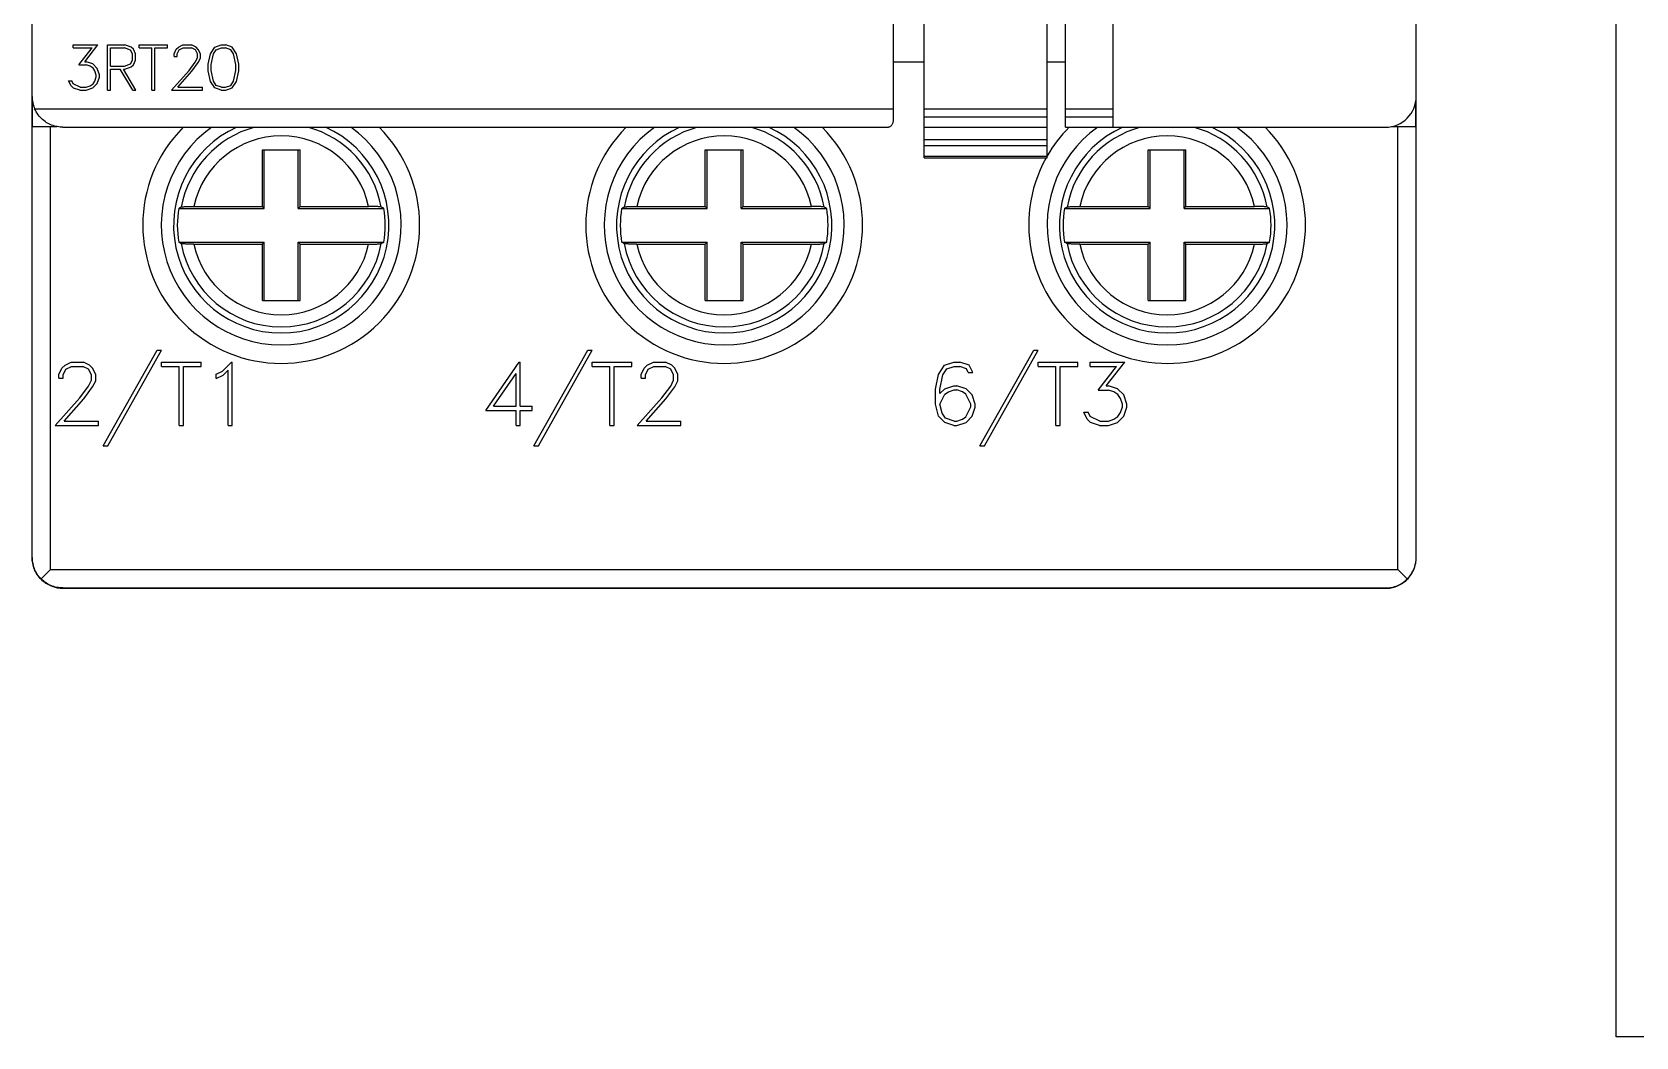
# Model space of a CAD drawing. Header units: millimetres. Extents: x -72 to 2978, y -1067 to 2817.
# Drawn here: x 170.3 to 222.4, y 1926.7 to 1959.4 of the extents above; entities that cross this region are included whole.
import ezdxf

# ---------------------------------------------------------------- set-up
doc = ezdxf.new("R2010")
doc.units = ezdxf.units.MM
doc.layers.add('10000_FRONT', color=7, linetype='Continuous')

msp = doc.modelspace()

# ---------------------------------------------------------------- linework, layer by layer
for p, q in [((221.762, 1926.743), (221.762, 2039.843)), ((244.262, 1926.743), (221.762, 1926.743))]:
    msp.add_line(p, q)
at = {"layer": '10000_FRONT', "color": 7, "linetype": 'Continuous', "lineweight": 25}
for p, q in [((199.262, 1955.318), (199.262, 2012.318)), ((198.262, 1956.518), (198.262, 2011.118)), ((170.262, 1956.338), (170.262, 2010.318)), ((203.262, 1955.318), (203.262, 1971.818)), ((203.862, 1956.318), (203.862, 1971.218)), ((205.412, 1956.318), (205.412, 1970.018)), ((215.262, 1957.318), (215.262, 1961.121)), ((171.595, 1958.991), (172.403, 1958.991)), ((171.595, 1958.893), (171.595, 1958.991)), ((171.972, 1958.443), (172.403, 1958.991)), ((172.709, 1958.991), (173.273, 1958.991)), ((172.709, 1957.521), (172.709, 1958.991)), ((173.484, 1958.92), (173.273, 1958.991)), ((173.558, 1958.849), (173.484, 1958.92)), ((173.744, 1958.991), (174.665, 1958.991)), ((173.744, 1958.893), (173.744, 1958.991)), ((174.665, 1958.893), (174.665, 1958.991)), ((174.95, 1958.85), (175.023, 1958.921)), ((175.023, 1958.921), (175.167, 1958.991)), ((175.167, 1958.991), (175.449, 1958.991)), ((175.592, 1958.92), (175.449, 1958.991)), ((175.664, 1958.848), (175.592, 1958.92)), ((176.058, 1958.707), (176.2, 1958.92)), ((176.2, 1958.92), (176.414, 1958.991)), ((176.414, 1958.991), (176.556, 1958.991)), ((176.769, 1958.92), (176.556, 1958.991)), ((176.913, 1958.707), (176.769, 1958.92)), ((170.262, 1958.428), (170.262, 1958.428)), ((171.595, 1958.893), (172.211, 1958.893)), ((171.786, 1958.343), (172.211, 1958.893)), ((171.972, 1958.443), (172.025, 1958.443)), ((172.236, 1958.373), (172.025, 1958.443)), ((172.807, 1958.893), (173.269, 1958.893)), ((172.807, 1958.305), (172.807, 1958.893)), ((173.465, 1958.826), (173.269, 1958.893)), ((173.53, 1958.698), (173.465, 1958.826)), ((173.465, 1958.372), (173.53, 1958.5)), ((173.53, 1958.5), (173.53, 1958.698)), ((173.628, 1958.706), (173.558, 1958.849)), ((173.558, 1958.349), (173.628, 1958.492)), ((173.628, 1958.492), (173.628, 1958.706)), ((173.744, 1958.893), (174.156, 1958.893)), ((174.156, 1957.521), (174.156, 1958.893)), ((174.254, 1958.893), (174.665, 1958.893)), ((174.254, 1957.521), (174.254, 1958.893)), ((174.881, 1958.706), (174.95, 1958.85)), ((174.881, 1958.618), (174.881, 1958.706)), ((174.881, 1958.618), (174.98, 1958.618)), ((174.98, 1958.699), (175.045, 1958.828)), ((174.98, 1958.618), (174.98, 1958.699)), ((175.045, 1958.828), (175.174, 1958.893)), ((175.174, 1958.893), (175.44, 1958.893)), ((175.365, 1958.164), (175.569, 1958.436)), ((175.571, 1958.828), (175.44, 1958.893)), ((175.457, 1958.142), (175.664, 1958.419)), ((175.569, 1958.436), (175.635, 1958.57)), ((175.635, 1958.699), (175.571, 1958.828)), ((175.635, 1958.57), (175.635, 1958.699)), ((175.735, 1958.705), (175.664, 1958.848)), ((175.664, 1958.419), (175.735, 1958.559)), ((175.735, 1958.559), (175.735, 1958.705)), ((175.989, 1958.361), (176.058, 1958.707)), ((176.087, 1958.358), (176.156, 1958.697)), ((176.156, 1958.697), (176.248, 1958.836)), ((176.248, 1958.836), (176.418, 1958.893)), ((176.418, 1958.893), (176.552, 1958.893)), ((176.721, 1958.836), (176.552, 1958.893)), ((176.814, 1958.697), (176.721, 1958.836)), ((176.883, 1958.358), (176.814, 1958.697)), ((176.981, 1958.361), (176.913, 1958.707)), ((198.262, 1958.438), (199.262, 1958.438)), ((203.262, 1958.438), (203.862, 1958.438)), ((171.786, 1958.343), (172.021, 1958.343)), ((172.152, 1958.298), (172.021, 1958.343)), ((172.244, 1958.238), (172.152, 1958.298)), ((172.38, 1958.229), (172.236, 1958.373)), ((172.305, 1958.145), (172.244, 1958.238)), ((172.35, 1958.014), (172.305, 1958.145)), ((172.305, 1957.817), (172.35, 1957.95)), ((172.35, 1957.95), (172.35, 1958.014)), ((172.45, 1958.018), (172.38, 1958.229)), ((172.38, 1957.734), (172.45, 1957.945)), ((172.45, 1957.945), (172.45, 1958.018)), ((172.807, 1958.305), (173.269, 1958.305)), ((172.807, 1958.207), (173.124, 1958.207)), ((172.807, 1957.521), (172.807, 1958.207)), ((173.534, 1957.521), (173.124, 1958.207)), ((173.64, 1957.521), (173.23, 1958.207)), ((173.23, 1958.207), (173.273, 1958.207)), ((173.269, 1958.305), (173.465, 1958.372)), ((173.273, 1958.207), (173.484, 1958.278)), ((173.484, 1958.278), (173.558, 1958.349)), ((174.792, 1957.521), (175.365, 1958.164)), ((175, 1957.619), (175.457, 1958.142)), ((175.989, 1958.151), (175.989, 1958.361)), ((176.058, 1957.805), (175.989, 1958.151)), ((176.087, 1958.156), (176.087, 1958.358)), ((176.156, 1957.817), (176.087, 1958.156)), ((176.814, 1957.817), (176.883, 1958.156)), ((176.883, 1958.156), (176.883, 1958.358)), ((176.913, 1957.805), (176.981, 1958.151)), ((176.981, 1958.151), (176.981, 1958.361)), ((171.529, 1957.663), (171.449, 1957.825)), ((171.449, 1957.825), (171.552, 1957.825)), ((171.604, 1957.591), (171.529, 1957.663)), ((171.599, 1957.729), (171.552, 1957.825)), ((171.821, 1957.619), (171.599, 1957.729)), ((171.815, 1957.521), (171.604, 1957.591)), ((171.815, 1957.521), (172.025, 1957.521)), ((171.821, 1957.619), (172.021, 1957.619)), ((172.021, 1957.619), (172.152, 1957.665)), ((172.025, 1957.521), (172.236, 1957.592)), ((172.152, 1957.665), (172.244, 1957.725)), ((172.236, 1957.592), (172.38, 1957.734)), ((172.244, 1957.725), (172.305, 1957.817)), ((172.709, 1957.521), (172.807, 1957.521)), ((173.534, 1957.521), (173.64, 1957.521)), ((174.156, 1957.521), (174.254, 1957.521)), ((174.792, 1957.521), (175.803, 1957.521)), ((175, 1957.619), (175.803, 1957.619)), ((175.803, 1957.521), (175.803, 1957.619)), ((176.2, 1957.592), (176.058, 1957.805)), ((176.248, 1957.678), (176.156, 1957.817)), ((176.414, 1957.521), (176.2, 1957.592)), ((176.418, 1957.621), (176.248, 1957.678)), ((176.414, 1957.521), (176.556, 1957.521)), ((176.418, 1957.621), (176.552, 1957.621)), ((176.552, 1957.621), (176.721, 1957.678)), ((176.556, 1957.521), (176.769, 1957.592)), ((176.721, 1957.678), (176.814, 1957.817)), ((176.769, 1957.592), (176.913, 1957.805)), ((170.272, 1956.338), (170.272, 1957.177)), ((170.369, 1956.868), (170.346, 1956.918)), ((170.346, 1956.918), (198.262, 1956.918)), ((170.396, 1956.818), (170.369, 1956.868)), ((199.262, 1956.918), (203.262, 1956.918)), ((203.862, 1956.918), (205.412, 1956.918)), ((215.252, 1956.338), (215.252, 1957.177)), ((215.262, 1956.338), (215.262, 1957.31)), ((170.262, 1956.338), (170.862, 1956.338)), ((170.262, 1942.338), (170.262, 1956.338)), ((170.426, 1956.77), (170.396, 1956.818)), ((170.458, 1956.723), (170.426, 1956.77)), ((170.493, 1956.679), (170.458, 1956.723)), ((170.529, 1956.638), (170.493, 1956.679)), ((170.567, 1956.599), (170.529, 1956.638)), ((170.606, 1956.564), (170.567, 1956.599)), ((170.645, 1956.531), (170.606, 1956.564)), ((170.684, 1956.502), (170.645, 1956.531)), ((170.724, 1956.475), (170.684, 1956.502)), ((170.766, 1956.45), (170.724, 1956.475)), ((170.809, 1956.427), (170.766, 1956.45)), ((170.853, 1956.406), (170.809, 1956.427)), ((170.898, 1956.387), (170.853, 1956.406)), ((170.862, 1956.338), (171.064, 1956.338)), ((170.862, 1941.938), (170.862, 1956.338)), ((170.944, 1956.37), (170.898, 1956.387)), ((170.99, 1956.356), (170.944, 1956.37)), ((171.036, 1956.344), (170.99, 1956.356)), ((171.082, 1956.335), (171.036, 1956.344)), ((171.128, 1956.327), (171.082, 1956.335)), ((171.173, 1956.322), (171.128, 1956.327)), ((171.218, 1956.319), (171.173, 1956.322)), ((171.262, 1956.318), (171.218, 1956.319)), ((171.262, 1956.318), (198.062, 1956.318)), ((198.062, 1956.318), (198.08, 1956.319)), ((198.08, 1956.319), (198.099, 1956.321)), ((198.099, 1956.321), (198.117, 1956.326)), ((198.117, 1956.326), (198.135, 1956.332)), ((198.135, 1956.332), (198.153, 1956.34)), ((198.153, 1956.34), (198.17, 1956.349)), ((198.17, 1956.349), (198.186, 1956.361)), ((198.186, 1956.361), (198.201, 1956.374)), ((198.201, 1956.374), (198.215, 1956.39)), ((198.215, 1956.39), (198.228, 1956.407)), ((198.228, 1956.407), (198.239, 1956.425)), ((198.239, 1956.425), (198.249, 1956.446)), ((198.249, 1956.446), (198.256, 1956.468)), ((198.256, 1956.468), (198.261, 1956.492)), ((198.261, 1956.492), (198.262, 1956.518)), ((199.262, 1956.654), (203.262, 1956.654)), ((199.262, 1956.318), (203.262, 1956.318)), ((203.862, 1956.654), (205.412, 1956.654)), ((203.862, 1956.318), (205.412, 1956.318)), ((205.412, 1956.318), (214.262, 1956.318)), ((214.461, 1956.338), (215.262, 1956.338)), ((214.662, 1941.938), (214.662, 1956.338)), ((215.262, 1942.338), (215.262, 1956.338)), ((199.262, 1955.918), (203.262, 1955.918)), ((177.749, 1955.578), (178.975, 1955.578)), ((177.749, 1953.741), (177.749, 1955.578)), ((177.812, 1953.678), (177.812, 1955.578)), ((178.912, 1953.678), (178.912, 1955.578)), ((178.975, 1953.741), (178.975, 1955.578)), ((192.149, 1955.578), (193.375, 1955.578)), ((192.149, 1953.741), (192.149, 1955.578)), ((192.212, 1953.678), (192.212, 1955.578)), ((193.312, 1953.678), (193.312, 1955.578)), ((193.375, 1953.741), (193.375, 1955.578)), ((199.262, 1955.718), (203.262, 1955.718)), ((199.262, 1955.372), (203.262, 1955.372)), ((199.262, 1955.318), (203.262, 1955.318)), ((206.549, 1955.578), (207.775, 1955.578)), ((206.549, 1953.741), (206.549, 1955.578)), ((206.612, 1953.678), (206.612, 1955.578)), ((207.712, 1953.678), (207.712, 1955.578)), ((207.775, 1953.741), (207.775, 1955.578)), ((175.065, 1953.697), (175.077, 1953.703)), ((175.077, 1953.703), (175.088, 1953.709)), ((175.088, 1953.709), (175.1, 1953.716)), ((175.1, 1953.716), (175.112, 1953.722)), ((175.112, 1953.722), (175.116, 1953.723)), ((175.116, 1953.723), (175.123, 1953.725)), ((175.123, 1953.725), (175.133, 1953.727)), ((175.133, 1953.727), (175.144, 1953.728)), ((175.144, 1953.728), (175.158, 1953.73)), ((175.158, 1953.73), (175.174, 1953.731)), ((175.174, 1953.731), (175.193, 1953.732)), ((175.193, 1953.732), (175.213, 1953.734)), ((175.213, 1953.734), (175.234, 1953.735)), ((175.234, 1953.735), (175.258, 1953.736)), ((175.258, 1953.736), (175.283, 1953.737)), ((175.283, 1953.737), (175.311, 1953.738)), ((175.311, 1953.738), (175.339, 1953.739)), ((175.339, 1953.739), (175.367, 1953.739)), ((175.367, 1953.739), (175.396, 1953.74)), ((175.396, 1953.74), (175.427, 1953.74)), ((175.427, 1953.74), (175.459, 1953.741)), ((175.459, 1953.741), (175.491, 1953.741)), ((175.491, 1953.741), (175.522, 1953.741)), ((175.522, 1953.741), (177.749, 1953.741)), ((177.812, 1953.678), (177.749, 1953.741)), ((178.912, 1953.678), (178.975, 1953.741)), ((178.975, 1953.741), (181.203, 1953.741)), ((181.228, 1953.741), (181.203, 1953.741)), ((181.254, 1953.741), (181.228, 1953.741)), ((181.281, 1953.741), (181.254, 1953.741)), ((181.307, 1953.74), (181.281, 1953.741)), ((181.332, 1953.74), (181.307, 1953.74)), ((181.356, 1953.739), (181.332, 1953.74)), ((181.379, 1953.739), (181.356, 1953.739)), ((181.403, 1953.738), (181.379, 1953.739)), ((181.426, 1953.738), (181.403, 1953.738)), ((181.448, 1953.737), (181.426, 1953.738)), ((181.469, 1953.736), (181.448, 1953.737)), ((181.488, 1953.735), (181.469, 1953.736)), ((181.506, 1953.734), (181.488, 1953.735)), ((181.523, 1953.733), (181.506, 1953.734)), ((181.539, 1953.732), (181.523, 1953.733)), ((181.554, 1953.731), (181.539, 1953.732)), ((181.568, 1953.73), (181.554, 1953.731)), ((181.579, 1953.728), (181.568, 1953.73)), ((181.589, 1953.727), (181.579, 1953.728)), ((181.597, 1953.726), (181.589, 1953.727)), ((181.604, 1953.725), (181.597, 1953.726)), ((181.609, 1953.723), (181.604, 1953.725)), ((181.613, 1953.722), (181.609, 1953.723)), ((181.625, 1953.716), (181.613, 1953.722)), ((181.636, 1953.709), (181.625, 1953.716)), ((181.648, 1953.703), (181.636, 1953.709)), ((181.659, 1953.697), (181.648, 1953.703)), ((189.465, 1953.697), (189.477, 1953.703)), ((189.477, 1953.703), (189.488, 1953.709)), ((189.488, 1953.709), (189.5, 1953.716)), ((189.5, 1953.716), (189.512, 1953.722)), ((189.512, 1953.722), (189.516, 1953.723)), ((189.516, 1953.723), (189.523, 1953.725)), ((189.523, 1953.725), (189.533, 1953.727)), ((189.533, 1953.727), (189.544, 1953.728)), ((189.544, 1953.728), (189.558, 1953.73)), ((189.558, 1953.73), (189.574, 1953.731)), ((189.574, 1953.731), (189.593, 1953.732)), ((189.593, 1953.732), (189.613, 1953.734)), ((189.613, 1953.734), (189.634, 1953.735)), ((189.634, 1953.735), (189.658, 1953.736)), ((189.658, 1953.736), (189.683, 1953.737)), ((189.683, 1953.737), (189.711, 1953.738)), ((189.711, 1953.738), (189.739, 1953.739)), ((189.739, 1953.739), (189.767, 1953.739)), ((189.767, 1953.739), (189.796, 1953.74)), ((189.796, 1953.74), (189.827, 1953.74)), ((189.827, 1953.74), (189.859, 1953.741)), ((189.859, 1953.741), (189.891, 1953.741)), ((189.891, 1953.741), (189.922, 1953.741)), ((189.922, 1953.741), (192.149, 1953.741)), ((192.212, 1953.678), (192.149, 1953.741)), ((193.312, 1953.678), (193.375, 1953.741)), ((193.375, 1953.741), (195.603, 1953.741)), ((195.628, 1953.741), (195.603, 1953.741)), ((195.654, 1953.741), (195.628, 1953.741)), ((195.681, 1953.741), (195.654, 1953.741)), ((195.707, 1953.74), (195.681, 1953.741)), ((195.732, 1953.74), (195.707, 1953.74)), ((195.756, 1953.739), (195.732, 1953.74)), ((195.779, 1953.739), (195.756, 1953.739)), ((195.803, 1953.738), (195.779, 1953.739)), ((195.826, 1953.738), (195.803, 1953.738)), ((195.848, 1953.737), (195.826, 1953.738)), ((195.869, 1953.736), (195.848, 1953.737)), ((195.888, 1953.735), (195.869, 1953.736)), ((195.906, 1953.734), (195.888, 1953.735)), ((195.923, 1953.733), (195.906, 1953.734)), ((195.939, 1953.732), (195.923, 1953.733)), ((195.954, 1953.731), (195.939, 1953.732)), ((195.967, 1953.73), (195.954, 1953.731)), ((195.979, 1953.728), (195.967, 1953.73)), ((195.989, 1953.727), (195.979, 1953.728)), ((195.997, 1953.726), (195.989, 1953.727)), ((196.004, 1953.725), (195.997, 1953.726)), ((196.009, 1953.723), (196.004, 1953.725)), ((196.013, 1953.722), (196.009, 1953.723)), ((196.025, 1953.716), (196.013, 1953.722)), ((196.036, 1953.709), (196.025, 1953.716)), ((196.048, 1953.703), (196.036, 1953.709)), ((196.059, 1953.697), (196.048, 1953.703)), ((203.865, 1953.697), (203.877, 1953.703)), ((203.877, 1953.703), (203.888, 1953.709)), ((203.888, 1953.709), (203.9, 1953.716)), ((203.9, 1953.716), (203.912, 1953.722)), ((203.912, 1953.722), (203.916, 1953.723)), ((203.916, 1953.723), (203.923, 1953.725)), ((203.923, 1953.725), (203.933, 1953.727)), ((203.933, 1953.727), (203.944, 1953.728)), ((203.944, 1953.728), (203.958, 1953.73)), ((203.958, 1953.73), (203.974, 1953.731)), ((203.974, 1953.731), (203.993, 1953.732)), ((203.993, 1953.732), (204.013, 1953.734)), ((204.013, 1953.734), (204.034, 1953.735)), ((204.034, 1953.735), (204.058, 1953.736)), ((204.058, 1953.736), (204.083, 1953.737)), ((204.083, 1953.737), (204.111, 1953.738)), ((204.111, 1953.738), (204.139, 1953.739)), ((204.139, 1953.739), (204.167, 1953.739)), ((204.167, 1953.739), (204.196, 1953.74)), ((204.196, 1953.74), (204.227, 1953.74)), ((204.227, 1953.74), (204.259, 1953.741)), ((204.259, 1953.741), (204.291, 1953.741)), ((204.291, 1953.741), (204.322, 1953.741)), ((204.322, 1953.741), (206.549, 1953.741)), ((206.612, 1953.678), (206.549, 1953.741)), ((207.712, 1953.678), (207.775, 1953.741)), ((207.775, 1953.741), (210.003, 1953.741)), ((210.028, 1953.741), (210.003, 1953.741)), ((210.054, 1953.741), (210.028, 1953.741)), ((210.081, 1953.741), (210.054, 1953.741)), ((210.107, 1953.74), (210.081, 1953.741)), ((210.132, 1953.74), (210.107, 1953.74)), ((210.156, 1953.739), (210.132, 1953.74)), ((210.179, 1953.739), (210.156, 1953.739)), ((210.203, 1953.738), (210.179, 1953.739)), ((210.226, 1953.738), (210.203, 1953.738)), ((210.248, 1953.737), (210.226, 1953.738)), ((210.269, 1953.736), (210.248, 1953.737)), ((210.288, 1953.735), (210.269, 1953.736)), ((210.306, 1953.734), (210.288, 1953.735)), ((210.323, 1953.733), (210.306, 1953.734)), ((210.339, 1953.732), (210.323, 1953.733)), ((210.354, 1953.731), (210.339, 1953.732)), ((210.368, 1953.73), (210.354, 1953.731)), ((210.379, 1953.728), (210.368, 1953.73)), ((210.389, 1953.727), (210.379, 1953.728)), ((210.397, 1953.726), (210.389, 1953.727)), ((210.404, 1953.725), (210.397, 1953.726)), ((210.409, 1953.723), (210.404, 1953.725)), ((210.413, 1953.722), (210.409, 1953.723)), ((210.425, 1953.716), (210.413, 1953.722)), ((210.436, 1953.709), (210.425, 1953.716)), ((210.448, 1953.703), (210.436, 1953.709)), ((210.459, 1953.697), (210.448, 1953.703)), ((175.03, 1953.678), (175.042, 1953.684)), ((175.03, 1953.678), (177.812, 1953.678)), ((175.042, 1953.684), (175.053, 1953.691)), ((175.053, 1953.691), (175.065, 1953.697)), ((178.912, 1953.678), (181.695, 1953.678)), ((181.671, 1953.691), (181.659, 1953.697)), ((181.683, 1953.684), (181.671, 1953.691)), ((181.695, 1953.678), (181.683, 1953.684)), ((189.43, 1953.678), (189.442, 1953.684)), ((189.43, 1953.678), (192.212, 1953.678)), ((189.442, 1953.684), (189.453, 1953.691)), ((189.453, 1953.691), (189.465, 1953.697)), ((193.312, 1953.678), (196.095, 1953.678)), ((196.071, 1953.691), (196.059, 1953.697)), ((196.083, 1953.684), (196.071, 1953.691)), ((196.095, 1953.678), (196.083, 1953.684)), ((203.83, 1953.678), (203.842, 1953.684)), ((203.83, 1953.678), (206.612, 1953.678)), ((203.842, 1953.684), (203.853, 1953.691)), ((203.853, 1953.691), (203.865, 1953.697)), ((207.712, 1953.678), (210.495, 1953.678)), ((210.471, 1953.691), (210.459, 1953.697)), ((210.483, 1953.684), (210.471, 1953.691)), ((210.495, 1953.678), (210.483, 1953.684)), ((175.042, 1952.572), (175.03, 1952.578)), ((175.03, 1952.578), (177.812, 1952.578)), ((175.053, 1952.565), (175.042, 1952.572)), ((175.065, 1952.559), (175.053, 1952.565)), ((175.077, 1952.553), (175.065, 1952.559)), ((175.088, 1952.547), (175.077, 1952.553)), ((175.1, 1952.54), (175.088, 1952.547)), ((175.112, 1952.534), (175.1, 1952.54)), ((175.115, 1952.533), (175.112, 1952.534)), ((175.12, 1952.532), (175.115, 1952.533)), ((175.127, 1952.53), (175.12, 1952.532)), ((175.136, 1952.529), (175.127, 1952.53)), ((175.145, 1952.528), (175.136, 1952.529)), ((175.157, 1952.526), (175.145, 1952.528)), ((175.17, 1952.525), (175.157, 1952.526)), ((175.185, 1952.524), (175.17, 1952.525)), ((175.201, 1952.523), (175.185, 1952.524)), ((175.219, 1952.522), (175.201, 1952.523)), ((175.236, 1952.521), (175.219, 1952.522)), ((175.256, 1952.52), (175.236, 1952.521)), ((175.276, 1952.519), (175.256, 1952.52)), ((175.299, 1952.518), (175.276, 1952.519)), ((175.322, 1952.518), (175.299, 1952.518)), ((175.345, 1952.517), (175.322, 1952.518)), ((175.368, 1952.517), (175.345, 1952.517)), ((175.392, 1952.516), (175.368, 1952.517)), ((175.417, 1952.516), (175.392, 1952.516)), ((175.444, 1952.516), (175.417, 1952.516)), ((175.47, 1952.515), (175.444, 1952.516)), ((175.496, 1952.515), (175.47, 1952.515)), ((175.522, 1952.515), (175.496, 1952.515)), ((175.522, 1952.515), (177.749, 1952.515)), ((177.749, 1952.515), (177.812, 1952.578)), ((177.749, 1950.678), (177.749, 1952.515)), ((177.812, 1950.678), (177.812, 1952.578)), ((178.975, 1952.515), (178.912, 1952.578)), ((178.912, 1952.578), (181.695, 1952.578)), ((178.912, 1950.678), (178.912, 1952.578)), ((178.975, 1952.515), (181.203, 1952.515)), ((178.975, 1950.678), (178.975, 1952.515)), ((181.203, 1952.515), (181.234, 1952.515)), ((181.234, 1952.515), (181.265, 1952.515)), ((181.265, 1952.515), (181.297, 1952.516)), ((181.297, 1952.516), (181.328, 1952.516)), ((181.328, 1952.516), (181.358, 1952.517)), ((181.358, 1952.517), (181.386, 1952.517)), ((181.386, 1952.517), (181.414, 1952.518)), ((181.414, 1952.518), (181.441, 1952.519)), ((181.441, 1952.519), (181.467, 1952.52)), ((181.467, 1952.52), (181.49, 1952.521)), ((181.49, 1952.521), (181.511, 1952.522)), ((181.511, 1952.522), (181.532, 1952.524)), ((181.532, 1952.524), (181.55, 1952.525)), ((181.55, 1952.525), (181.567, 1952.526)), ((181.567, 1952.526), (181.581, 1952.528)), ((181.581, 1952.528), (181.592, 1952.529)), ((181.592, 1952.529), (181.601, 1952.531)), ((181.601, 1952.531), (181.608, 1952.533)), ((181.608, 1952.533), (181.613, 1952.534)), ((181.613, 1952.534), (181.625, 1952.54)), ((181.625, 1952.54), (181.636, 1952.547)), ((181.636, 1952.547), (181.648, 1952.553)), ((181.648, 1952.553), (181.659, 1952.559)), ((181.659, 1952.559), (181.671, 1952.565)), ((181.671, 1952.565), (181.683, 1952.572)), ((181.683, 1952.572), (181.695, 1952.578)), ((189.442, 1952.572), (189.43, 1952.578)), ((189.43, 1952.578), (192.212, 1952.578)), ((189.453, 1952.565), (189.442, 1952.572)), ((189.465, 1952.559), (189.453, 1952.565)), ((189.477, 1952.553), (189.465, 1952.559)), ((189.488, 1952.547), (189.477, 1952.553)), ((189.5, 1952.54), (189.488, 1952.547)), ((189.512, 1952.534), (189.5, 1952.54)), ((189.515, 1952.533), (189.512, 1952.534)), ((189.52, 1952.532), (189.515, 1952.533)), ((189.527, 1952.53), (189.52, 1952.532)), ((189.536, 1952.529), (189.527, 1952.53)), ((189.545, 1952.528), (189.536, 1952.529)), ((189.557, 1952.526), (189.545, 1952.528)), ((189.57, 1952.525), (189.557, 1952.526)), ((189.585, 1952.524), (189.57, 1952.525)), ((189.601, 1952.523), (189.585, 1952.524)), ((189.619, 1952.522), (189.601, 1952.523)), ((189.636, 1952.521), (189.619, 1952.522)), ((189.656, 1952.52), (189.636, 1952.521)), ((189.676, 1952.519), (189.656, 1952.52)), ((189.699, 1952.518), (189.676, 1952.519)), ((189.722, 1952.518), (189.699, 1952.518)), ((189.745, 1952.517), (189.722, 1952.518)), ((189.768, 1952.517), (189.745, 1952.517)), ((189.792, 1952.516), (189.768, 1952.517)), ((189.817, 1952.516), (189.792, 1952.516)), ((189.844, 1952.516), (189.817, 1952.516)), ((189.87, 1952.515), (189.844, 1952.516)), ((189.896, 1952.515), (189.87, 1952.515)), ((189.922, 1952.515), (189.896, 1952.515)), ((189.922, 1952.515), (192.149, 1952.515)), ((192.149, 1952.515), (192.212, 1952.578)), ((192.149, 1950.678), (192.149, 1952.515)), ((192.212, 1950.678), (192.212, 1952.578)), ((193.375, 1952.515), (193.312, 1952.578)), ((193.312, 1952.578), (196.095, 1952.578)), ((193.312, 1950.678), (193.312, 1952.578)), ((193.375, 1952.515), (195.603, 1952.515)), ((193.375, 1950.678), (193.375, 1952.515)), ((195.603, 1952.515), (195.634, 1952.515)), ((195.634, 1952.515), (195.665, 1952.515)), ((195.665, 1952.515), (195.697, 1952.516)), ((195.697, 1952.516), (195.728, 1952.516)), ((195.728, 1952.516), (195.758, 1952.517)), ((195.758, 1952.517), (195.786, 1952.517)), ((195.786, 1952.517), (195.814, 1952.518)), ((195.814, 1952.518), (195.841, 1952.519)), ((195.841, 1952.519), (195.867, 1952.52)), ((195.867, 1952.52), (195.89, 1952.521)), ((195.89, 1952.521), (195.911, 1952.522)), ((195.911, 1952.522), (195.932, 1952.524)), ((195.932, 1952.524), (195.95, 1952.525)), ((195.95, 1952.525), (195.967, 1952.526)), ((195.967, 1952.526), (195.981, 1952.528)), ((195.981, 1952.528), (195.992, 1952.529)), ((195.992, 1952.529), (196.001, 1952.531)), ((196.001, 1952.531), (196.008, 1952.533)), ((196.008, 1952.533), (196.013, 1952.534)), ((196.013, 1952.534), (196.025, 1952.54)), ((196.025, 1952.54), (196.036, 1952.547)), ((196.036, 1952.547), (196.048, 1952.553)), ((196.048, 1952.553), (196.059, 1952.559)), ((196.059, 1952.559), (196.071, 1952.565)), ((196.071, 1952.565), (196.083, 1952.572)), ((196.083, 1952.572), (196.095, 1952.578)), ((203.842, 1952.572), (203.83, 1952.578)), ((203.83, 1952.578), (206.612, 1952.578)), ((203.853, 1952.565), (203.842, 1952.572)), ((203.865, 1952.559), (203.853, 1952.565)), ((203.877, 1952.553), (203.865, 1952.559)), ((203.888, 1952.547), (203.877, 1952.553)), ((203.9, 1952.54), (203.888, 1952.547)), ((203.912, 1952.534), (203.9, 1952.54)), ((203.915, 1952.533), (203.912, 1952.534)), ((203.92, 1952.532), (203.915, 1952.533)), ((203.927, 1952.53), (203.92, 1952.532)), ((203.936, 1952.529), (203.927, 1952.53)), ((203.945, 1952.528), (203.936, 1952.529)), ((203.957, 1952.526), (203.945, 1952.528)), ((203.97, 1952.525), (203.957, 1952.526)), ((203.985, 1952.524), (203.97, 1952.525)), ((204.001, 1952.523), (203.985, 1952.524)), ((204.019, 1952.522), (204.001, 1952.523)), ((204.036, 1952.521), (204.019, 1952.522)), ((204.056, 1952.52), (204.036, 1952.521)), ((204.076, 1952.519), (204.056, 1952.52)), ((204.099, 1952.518), (204.076, 1952.519)), ((204.122, 1952.518), (204.099, 1952.518)), ((204.145, 1952.517), (204.122, 1952.518)), ((204.168, 1952.517), (204.145, 1952.517)), ((204.192, 1952.516), (204.168, 1952.517)), ((204.217, 1952.516), (204.192, 1952.516)), ((204.244, 1952.516), (204.217, 1952.516)), ((204.27, 1952.515), (204.244, 1952.516)), ((204.296, 1952.515), (204.27, 1952.515)), ((204.322, 1952.515), (204.296, 1952.515)), ((204.322, 1952.515), (206.549, 1952.515)), ((206.549, 1952.515), (206.612, 1952.578)), ((206.549, 1950.678), (206.549, 1952.515)), ((206.612, 1950.678), (206.612, 1952.578)), ((207.775, 1952.515), (207.712, 1952.578)), ((207.712, 1952.578), (210.495, 1952.578)), ((207.712, 1950.678), (207.712, 1952.578)), ((207.775, 1952.515), (210.003, 1952.515)), ((207.775, 1950.678), (207.775, 1952.515)), ((210.003, 1952.515), (210.034, 1952.515)), ((210.034, 1952.515), (210.065, 1952.515)), ((210.065, 1952.515), (210.097, 1952.516)), ((210.097, 1952.516), (210.128, 1952.516)), ((210.128, 1952.516), (210.158, 1952.517)), ((210.158, 1952.517), (210.186, 1952.517)), ((210.186, 1952.517), (210.214, 1952.518)), ((210.214, 1952.518), (210.241, 1952.519)), ((210.241, 1952.519), (210.267, 1952.52)), ((210.267, 1952.52), (210.29, 1952.521)), ((210.29, 1952.521), (210.311, 1952.522)), ((210.311, 1952.522), (210.332, 1952.524)), ((210.332, 1952.524), (210.35, 1952.525)), ((210.35, 1952.525), (210.367, 1952.526)), ((210.367, 1952.526), (210.381, 1952.528)), ((210.381, 1952.528), (210.392, 1952.529)), ((210.392, 1952.529), (210.401, 1952.531)), ((210.401, 1952.531), (210.408, 1952.533)), ((210.408, 1952.533), (210.413, 1952.534)), ((210.413, 1952.534), (210.425, 1952.54)), ((210.425, 1952.54), (210.436, 1952.547)), ((210.436, 1952.547), (210.448, 1952.553)), ((210.448, 1952.553), (210.459, 1952.559)), ((210.459, 1952.559), (210.471, 1952.565)), ((210.471, 1952.565), (210.483, 1952.572)), ((210.483, 1952.572), (210.495, 1952.578)), ((177.749, 1950.678), (178.975, 1950.678)), ((192.149, 1950.678), (193.375, 1950.678)), ((206.549, 1950.678), (207.775, 1950.678)), ((172.572, 1945.956), (174.326, 1949.072)), ((172.721, 1945.956), (174.474, 1949.072)), ((174.326, 1949.072), (174.474, 1949.072)), ((186.572, 1945.956), (188.326, 1949.072)), ((186.721, 1945.956), (188.474, 1949.072)), ((188.326, 1949.072), (188.474, 1949.072)), ((201.072, 1945.956), (202.826, 1949.072)), ((201.221, 1945.956), (202.974, 1949.072)), ((202.826, 1949.072), (202.974, 1949.072)), ((171.231, 1948.483), (171.333, 1948.583)), ((171.333, 1948.583), (171.534, 1948.68)), ((171.364, 1948.452), (171.545, 1948.543)), ((171.534, 1948.68), (171.929, 1948.68)), ((171.545, 1948.543), (171.917, 1948.543)), ((172.099, 1948.452), (171.917, 1948.543)), ((172.129, 1948.581), (171.929, 1948.68)), ((172.231, 1948.481), (172.129, 1948.581)), ((174.469, 1948.68), (175.758, 1948.68)), ((174.469, 1948.543), (174.469, 1948.68)), ((174.469, 1948.543), (175.045, 1948.543)), ((175.045, 1946.622), (175.045, 1948.543)), ((175.182, 1948.543), (175.758, 1948.543)), ((175.182, 1946.622), (175.182, 1948.543)), ((175.758, 1948.543), (175.758, 1948.68)), ((176.448, 1948.39), (176.74, 1948.68)), ((176.74, 1948.68), (176.769, 1948.68)), ((176.769, 1946.622), (176.769, 1948.68)), ((185.012, 1947.112), (186.101, 1948.68)), ((186.101, 1948.68), (186.134, 1948.68)), ((186.134, 1947.249), (186.134, 1948.68)), ((188.469, 1948.68), (189.758, 1948.68)), ((188.469, 1948.543), (188.469, 1948.68)), ((188.469, 1948.543), (189.045, 1948.543)), ((189.045, 1946.622), (189.045, 1948.543)), ((189.182, 1948.543), (189.758, 1948.543)), ((189.182, 1946.622), (189.182, 1948.543)), ((189.758, 1948.543), (189.758, 1948.68)), ((190.158, 1948.483), (190.26, 1948.583)), ((190.26, 1948.583), (190.461, 1948.68)), ((190.29, 1948.452), (190.471, 1948.543)), ((190.461, 1948.68), (190.856, 1948.68)), ((190.471, 1948.543), (190.844, 1948.543)), ((191.026, 1948.452), (190.844, 1948.543)), ((191.055, 1948.581), (190.856, 1948.68)), ((191.157, 1948.481), (191.055, 1948.581)), ((199.728, 1948.283), (199.929, 1948.581)), ((199.929, 1948.581), (200.228, 1948.68)), ((199.998, 1948.461), (200.234, 1948.541)), ((200.228, 1948.68), (200.427, 1948.68)), ((200.234, 1948.541), (200.42, 1948.541)), ((200.637, 1948.466), (200.42, 1948.541)), ((200.728, 1948.581), (200.427, 1948.68)), ((200.843, 1948.348), (200.728, 1948.581)), ((202.969, 1948.68), (204.258, 1948.68)), ((202.969, 1948.543), (202.969, 1948.68)), ((202.969, 1948.543), (203.545, 1948.543)), ((203.545, 1946.622), (203.545, 1948.543)), ((203.682, 1948.543), (204.258, 1948.543)), ((203.682, 1946.622), (203.682, 1948.543)), ((204.258, 1948.543), (204.258, 1948.68)), ((204.655, 1948.68), (205.786, 1948.68)), ((204.655, 1948.543), (204.655, 1948.68)), ((204.655, 1948.543), (205.517, 1948.543)), ((204.922, 1947.773), (205.517, 1948.543)), ((205.183, 1947.913), (205.786, 1948.68)), ((171.133, 1948.282), (171.231, 1948.483)), ((171.133, 1948.158), (171.133, 1948.282)), ((171.133, 1948.158), (171.273, 1948.158)), ((171.273, 1948.271), (171.364, 1948.452)), ((171.273, 1948.158), (171.273, 1948.271)), ((172.097, 1947.903), (172.189, 1948.09)), ((172.189, 1948.271), (172.099, 1948.452)), ((172.189, 1948.09), (172.189, 1948.271)), ((172.33, 1948.28), (172.231, 1948.481)), ((172.231, 1947.879), (172.33, 1948.076)), ((172.33, 1948.076), (172.33, 1948.28)), ((176.248, 1948.288), (176.448, 1948.39)), ((176.248, 1948.144), (176.248, 1948.288)), ((176.248, 1948.144), (176.475, 1948.256)), ((176.475, 1948.256), (176.632, 1948.414)), ((176.632, 1946.622), (176.632, 1948.414)), ((185.261, 1947.249), (185.997, 1948.308)), ((185.997, 1947.249), (185.997, 1948.308)), ((190.06, 1948.282), (190.158, 1948.483)), ((190.06, 1948.158), (190.06, 1948.282)), ((190.06, 1948.158), (190.199, 1948.158)), ((190.199, 1948.271), (190.29, 1948.452)), ((190.199, 1948.158), (190.199, 1948.271)), ((191.023, 1947.903), (191.116, 1948.09)), ((191.116, 1948.271), (191.026, 1948.452)), ((191.116, 1948.09), (191.116, 1948.271)), ((191.256, 1948.28), (191.157, 1948.481)), ((191.157, 1947.879), (191.256, 1948.076)), ((191.256, 1948.076), (191.256, 1948.28)), ((199.633, 1947.799), (199.728, 1948.283)), ((199.773, 1947.792), (199.869, 1948.267)), ((199.869, 1948.267), (199.998, 1948.461)), ((200.697, 1948.348), (200.637, 1948.466)), ((200.697, 1948.348), (200.843, 1948.348)), ((171.01, 1946.622), (171.811, 1947.522)), ((171.301, 1946.759), (171.94, 1947.492)), ((171.811, 1947.522), (172.097, 1947.903)), ((171.94, 1947.492), (172.231, 1947.879)), ((189.937, 1946.622), (190.738, 1947.522)), ((190.227, 1946.759), (190.867, 1947.492)), ((190.738, 1947.522), (191.023, 1947.903)), ((190.867, 1947.492), (191.157, 1947.879)), ((199.633, 1947.313), (199.633, 1947.799)), ((199.773, 1947.655), (199.932, 1947.814)), ((199.773, 1947.655), (199.773, 1947.792)), ((199.773, 1947.314), (199.935, 1947.638)), ((199.932, 1947.814), (200.228, 1947.913)), ((199.935, 1947.638), (200.05, 1947.712)), ((200.05, 1947.712), (200.234, 1947.775)), ((200.228, 1947.913), (200.33, 1947.913)), ((200.234, 1947.775), (200.325, 1947.775)), ((200.508, 1947.712), (200.325, 1947.775)), ((200.626, 1947.814), (200.33, 1947.913)), ((200.623, 1947.638), (200.508, 1947.712)), ((200.786, 1947.311), (200.623, 1947.638)), ((200.827, 1947.614), (200.626, 1947.814)), ((200.925, 1947.318), (200.827, 1947.614)), ((204.922, 1947.773), (205.251, 1947.773)), ((205.183, 1947.913), (205.257, 1947.913)), ((205.435, 1947.71), (205.251, 1947.773)), ((205.553, 1947.814), (205.257, 1947.913)), ((205.563, 1947.626), (205.435, 1947.71)), ((205.754, 1947.614), (205.553, 1947.814)), ((205.649, 1947.496), (205.563, 1947.626)), ((205.712, 1947.312), (205.649, 1947.496)), ((205.852, 1947.318), (205.754, 1947.614)), ((185.012, 1947.112), (185.997, 1947.112)), ((185.261, 1947.249), (185.997, 1947.249)), ((185.997, 1946.622), (185.997, 1947.112)), ((186.134, 1947.249), (186.519, 1947.249)), ((186.134, 1947.112), (186.519, 1947.112)), ((186.134, 1946.622), (186.134, 1947.112)), ((186.519, 1947.112), (186.519, 1947.249)), ((199.731, 1946.92), (199.633, 1947.313)), ((199.932, 1946.721), (199.731, 1946.92)), ((199.846, 1947.018), (199.773, 1947.314)), ((199.956, 1946.855), (199.846, 1947.018)), ((200.623, 1946.9), (200.786, 1947.226)), ((200.626, 1946.721), (200.827, 1946.92)), ((200.786, 1947.226), (200.786, 1947.311)), ((200.827, 1946.92), (200.925, 1947.216)), ((200.925, 1947.216), (200.925, 1947.318)), ((204.563, 1946.821), (204.45, 1947.048)), ((204.45, 1947.048), (204.595, 1947.048)), ((204.66, 1946.913), (204.595, 1947.048)), ((205.553, 1946.721), (205.754, 1946.92)), ((205.563, 1946.908), (205.649, 1947.037)), ((205.649, 1947.037), (205.712, 1947.222)), ((205.712, 1947.222), (205.712, 1947.312)), ((205.754, 1946.92), (205.852, 1947.216)), ((205.852, 1947.216), (205.852, 1947.318)), ((171.01, 1946.622), (172.425, 1946.622)), ((171.301, 1946.759), (172.425, 1946.759)), ((172.425, 1946.622), (172.425, 1946.759)), ((175.045, 1946.622), (175.182, 1946.622)), ((176.632, 1946.622), (176.769, 1946.622)), ((185.997, 1946.622), (186.134, 1946.622)), ((189.045, 1946.622), (189.182, 1946.622)), ((189.937, 1946.622), (191.352, 1946.622)), ((190.227, 1946.759), (191.352, 1946.759)), ((191.352, 1946.622), (191.352, 1946.759)), ((200.228, 1946.622), (199.932, 1946.721)), ((200.234, 1946.762), (199.956, 1946.855)), ((200.228, 1946.622), (200.33, 1946.622)), ((200.234, 1946.762), (200.325, 1946.762)), ((200.325, 1946.762), (200.508, 1946.826)), ((200.33, 1946.622), (200.626, 1946.721)), ((200.508, 1946.826), (200.623, 1946.9)), ((203.545, 1946.622), (203.682, 1946.622)), ((204.667, 1946.72), (204.563, 1946.821)), ((204.971, 1946.759), (204.66, 1946.913)), ((204.963, 1946.622), (204.667, 1946.72)), ((204.963, 1946.622), (205.257, 1946.622)), ((204.971, 1946.759), (205.251, 1946.759)), ((205.251, 1946.759), (205.435, 1946.824)), ((205.257, 1946.622), (205.553, 1946.721)), ((205.435, 1946.824), (205.563, 1946.908)), ((172.572, 1945.956), (172.721, 1945.956)), ((186.572, 1945.956), (186.721, 1945.956)), ((201.072, 1945.956), (201.221, 1945.956)), ((170.263, 1942.29), (170.262, 1942.338)), ((170.262, 1942.328), (170.262, 1942.338)), ((170.267, 1942.241), (170.263, 1942.29)), ((170.273, 1942.192), (170.267, 1942.241)), ((215.251, 1942.192), (215.257, 1942.241)), ((215.257, 1942.241), (215.261, 1942.29)), ((215.261, 1942.29), (215.262, 1942.338)), ((215.262, 1942.328), (215.262, 1942.329)), ((170.282, 1942.142), (170.273, 1942.192)), ((170.293, 1942.091), (170.282, 1942.142)), ((170.307, 1942.041), (170.293, 1942.091)), ((170.324, 1941.991), (170.307, 1942.041)), ((170.344, 1941.942), (170.324, 1941.991)), ((170.366, 1941.894), (170.344, 1941.942)), ((170.369, 1941.878), (170.346, 1941.928)), ((170.346, 1941.928), (170.35, 1941.928)), ((170.391, 1941.847), (170.366, 1941.894)), ((170.396, 1941.828), (170.369, 1941.878)), ((170.418, 1941.801), (170.391, 1941.847)), ((170.426, 1941.78), (170.396, 1941.828)), ((170.448, 1941.757), (170.418, 1941.801)), ((170.458, 1941.733), (170.426, 1941.78)), ((170.48, 1941.715), (170.448, 1941.757)), ((170.493, 1941.689), (170.458, 1941.733)), ((170.516, 1941.673), (170.48, 1941.715)), ((170.555, 1941.631), (170.862, 1941.938)), ((170.862, 1941.938), (214.662, 1941.938)), ((214.969, 1941.631), (214.662, 1941.938)), ((215.009, 1941.673), (215.044, 1941.715)), ((215.032, 1941.689), (215.066, 1941.733)), ((215.044, 1941.715), (215.076, 1941.757)), ((215.066, 1941.733), (215.099, 1941.78)), ((215.076, 1941.757), (215.106, 1941.801)), ((215.099, 1941.78), (215.128, 1941.828)), ((215.106, 1941.801), (215.133, 1941.847)), ((215.128, 1941.828), (215.155, 1941.878)), ((215.133, 1941.847), (215.158, 1941.894)), ((215.155, 1941.878), (215.179, 1941.928)), ((215.158, 1941.894), (215.181, 1941.942)), ((215.174, 1941.928), (215.179, 1941.928)), ((215.181, 1941.942), (215.2, 1941.991)), ((215.2, 1941.991), (215.217, 1942.041)), ((215.217, 1942.041), (215.231, 1942.091)), ((215.231, 1942.091), (215.243, 1942.142)), ((215.243, 1942.142), (215.251, 1942.192)), ((170.529, 1941.648), (170.493, 1941.689)), ((170.555, 1941.631), (170.516, 1941.673)), ((170.567, 1941.609), (170.529, 1941.648)), ((170.597, 1941.591), (170.555, 1941.631)), ((170.606, 1941.574), (170.567, 1941.609)), ((170.639, 1941.556), (170.597, 1941.591)), ((170.645, 1941.541), (170.606, 1941.574)), ((170.682, 1941.524), (170.639, 1941.556)), ((170.684, 1941.512), (170.645, 1941.541)), ((170.726, 1941.494), (170.682, 1941.524)), ((170.724, 1941.485), (170.684, 1941.512)), ((170.766, 1941.46), (170.724, 1941.485)), ((170.771, 1941.467), (170.726, 1941.494)), ((170.809, 1941.437), (170.766, 1941.46)), ((170.818, 1941.442), (170.771, 1941.467)), ((170.853, 1941.416), (170.809, 1941.437)), ((170.867, 1941.42), (170.818, 1941.442)), ((170.898, 1941.397), (170.853, 1941.416)), ((170.916, 1941.4), (170.867, 1941.42)), ((170.944, 1941.38), (170.898, 1941.397)), ((170.965, 1941.383), (170.916, 1941.4)), ((170.99, 1941.366), (170.944, 1941.38)), ((171.016, 1941.369), (170.965, 1941.383)), ((171.036, 1941.354), (170.99, 1941.366)), ((171.066, 1941.358), (171.016, 1941.369)), ((171.082, 1941.345), (171.036, 1941.354)), ((171.116, 1941.349), (171.066, 1941.358)), ((171.128, 1941.337), (171.082, 1941.345)), ((171.165, 1941.343), (171.116, 1941.349)), ((171.173, 1941.332), (171.128, 1941.337)), ((171.214, 1941.339), (171.165, 1941.343)), ((171.218, 1941.329), (171.173, 1941.332)), ((171.262, 1941.338), (171.214, 1941.339)), ((171.262, 1941.328), (171.218, 1941.329)), ((171.262, 1941.338), (214.262, 1941.338)), ((171.262, 1941.328), (214.252, 1941.328)), ((214.252, 1941.328), (214.262, 1941.328)), ((214.262, 1941.338), (214.31, 1941.339)), ((214.262, 1941.328), (214.306, 1941.329)), ((214.306, 1941.329), (214.351, 1941.332)), ((214.31, 1941.339), (214.359, 1941.343)), ((214.351, 1941.332), (214.397, 1941.337)), ((214.359, 1941.343), (214.409, 1941.349)), ((214.397, 1941.337), (214.442, 1941.345)), ((214.409, 1941.349), (214.459, 1941.358)), ((214.442, 1941.345), (214.489, 1941.354)), ((214.459, 1941.358), (214.509, 1941.369)), ((214.489, 1941.354), (214.535, 1941.366)), ((214.509, 1941.369), (214.559, 1941.383)), ((214.535, 1941.366), (214.581, 1941.38)), ((214.559, 1941.383), (214.609, 1941.4)), ((214.581, 1941.38), (214.626, 1941.397)), ((214.609, 1941.4), (214.658, 1941.42)), ((214.626, 1941.397), (214.671, 1941.416)), ((214.658, 1941.42), (214.706, 1941.442)), ((214.671, 1941.416), (214.715, 1941.437)), ((214.706, 1941.442), (214.753, 1941.467)), ((214.715, 1941.437), (214.758, 1941.46)), ((214.753, 1941.467), (214.799, 1941.494)), ((214.758, 1941.46), (214.8, 1941.485)), ((214.799, 1941.494), (214.843, 1941.524)), ((214.8, 1941.485), (214.841, 1941.512)), ((214.841, 1941.512), (214.88, 1941.541)), ((214.843, 1941.524), (214.885, 1941.556)), ((214.88, 1941.541), (214.919, 1941.574)), ((214.885, 1941.556), (214.927, 1941.591)), ((214.919, 1941.574), (214.957, 1941.609)), ((214.927, 1941.591), (214.969, 1941.631)), ((214.957, 1941.609), (214.995, 1941.648)), ((214.969, 1941.631), (215.009, 1941.673)), ((214.995, 1941.648), (215.032, 1941.689))]:
    msp.add_line(p, q, dxfattribs=at)
for centre, radius, start, end in [((171.262, 1957.318), 1, 180, 203.5782), ((214.262, 1957.318), 1, 270, 0), ((178.362, 1953.138), 4.5, 135.0354, 44.9646), ((178.362, 1953.138), 3.9, 125.3742, 54.6258), ((178.362, 1953.128), 3.5, 114.2956, 65.7044), ((178.362, 1953.128), 3.304, 105.1239, 169.6488), ((178.362, 1953.128), 3.304, 10.3512, 74.8761), ((192.762, 1953.138), 4.5, 135.0354, 44.9646), ((192.762, 1953.138), 3.9, 125.3742, 54.6258), ((192.762, 1953.128), 3.5, 114.2956, 65.7044), ((192.762, 1953.128), 3.304, 105.1239, 169.6488), ((192.762, 1953.128), 3.304, 10.3512, 74.8761), ((207.162, 1953.138), 4.5, 151.0237, 44.9645), ((207.162, 1953.138), 3.9, 125.3742, 54.6257), ((207.162, 1953.138), 4.5, 135.0354, 150.0733), ((207.162, 1953.128), 3.5, 114.2957, 65.7043), ((207.162, 1953.128), 3.304, 105.1241, 169.6488), ((207.162, 1953.128), 3.304, 10.3512, 74.8759), ((178.362, 1953.128), 2.906, 12.1754, 167.8246), ((192.762, 1953.128), 2.906, 12.1754, 167.8246), ((207.162, 1953.128), 2.906, 12.1754, 167.8246), ((178.362, 1953.128), 3.378, 170.6281, 189.3718), ((178.362, 1953.128), 3.378, 350.6282, 9.3719), ((192.762, 1953.128), 3.378, 170.6281, 189.3718), ((192.762, 1953.128), 3.378, 350.6282, 9.3719), ((207.162, 1953.128), 3.378, 170.6281, 189.3718), ((207.162, 1953.128), 3.378, 350.6282, 9.3719), ((178.362, 1953.128), 3.304, 190.3512, 270), ((178.362, 1953.128), 2.906, 192.1754, 347.8246), ((178.362, 1953.128), 3.304, 270, 349.6488), ((192.762, 1953.128), 3.304, 190.3512, 270), ((192.762, 1953.128), 2.906, 192.1754, 347.8246), ((192.762, 1953.128), 3.304, 270, 349.6488), ((207.162, 1953.128), 3.304, 190.3512, 270), ((207.162, 1953.128), 2.906, 192.1754, 347.8246), ((207.162, 1953.128), 3.304, 270, 349.6488), ((171.262, 1942.328), 1, 180, 203.5783), ((214.262, 1942.328), 1, 336.4217, 0), ((171.272, 1942.328), 1, 224.5948, 270), ((214.252, 1942.328), 1, 270, 315.4052)]:
    msp.add_arc(centre, radius, start, end, dxfattribs=at)

doc.saveas('drawing.dxf')
